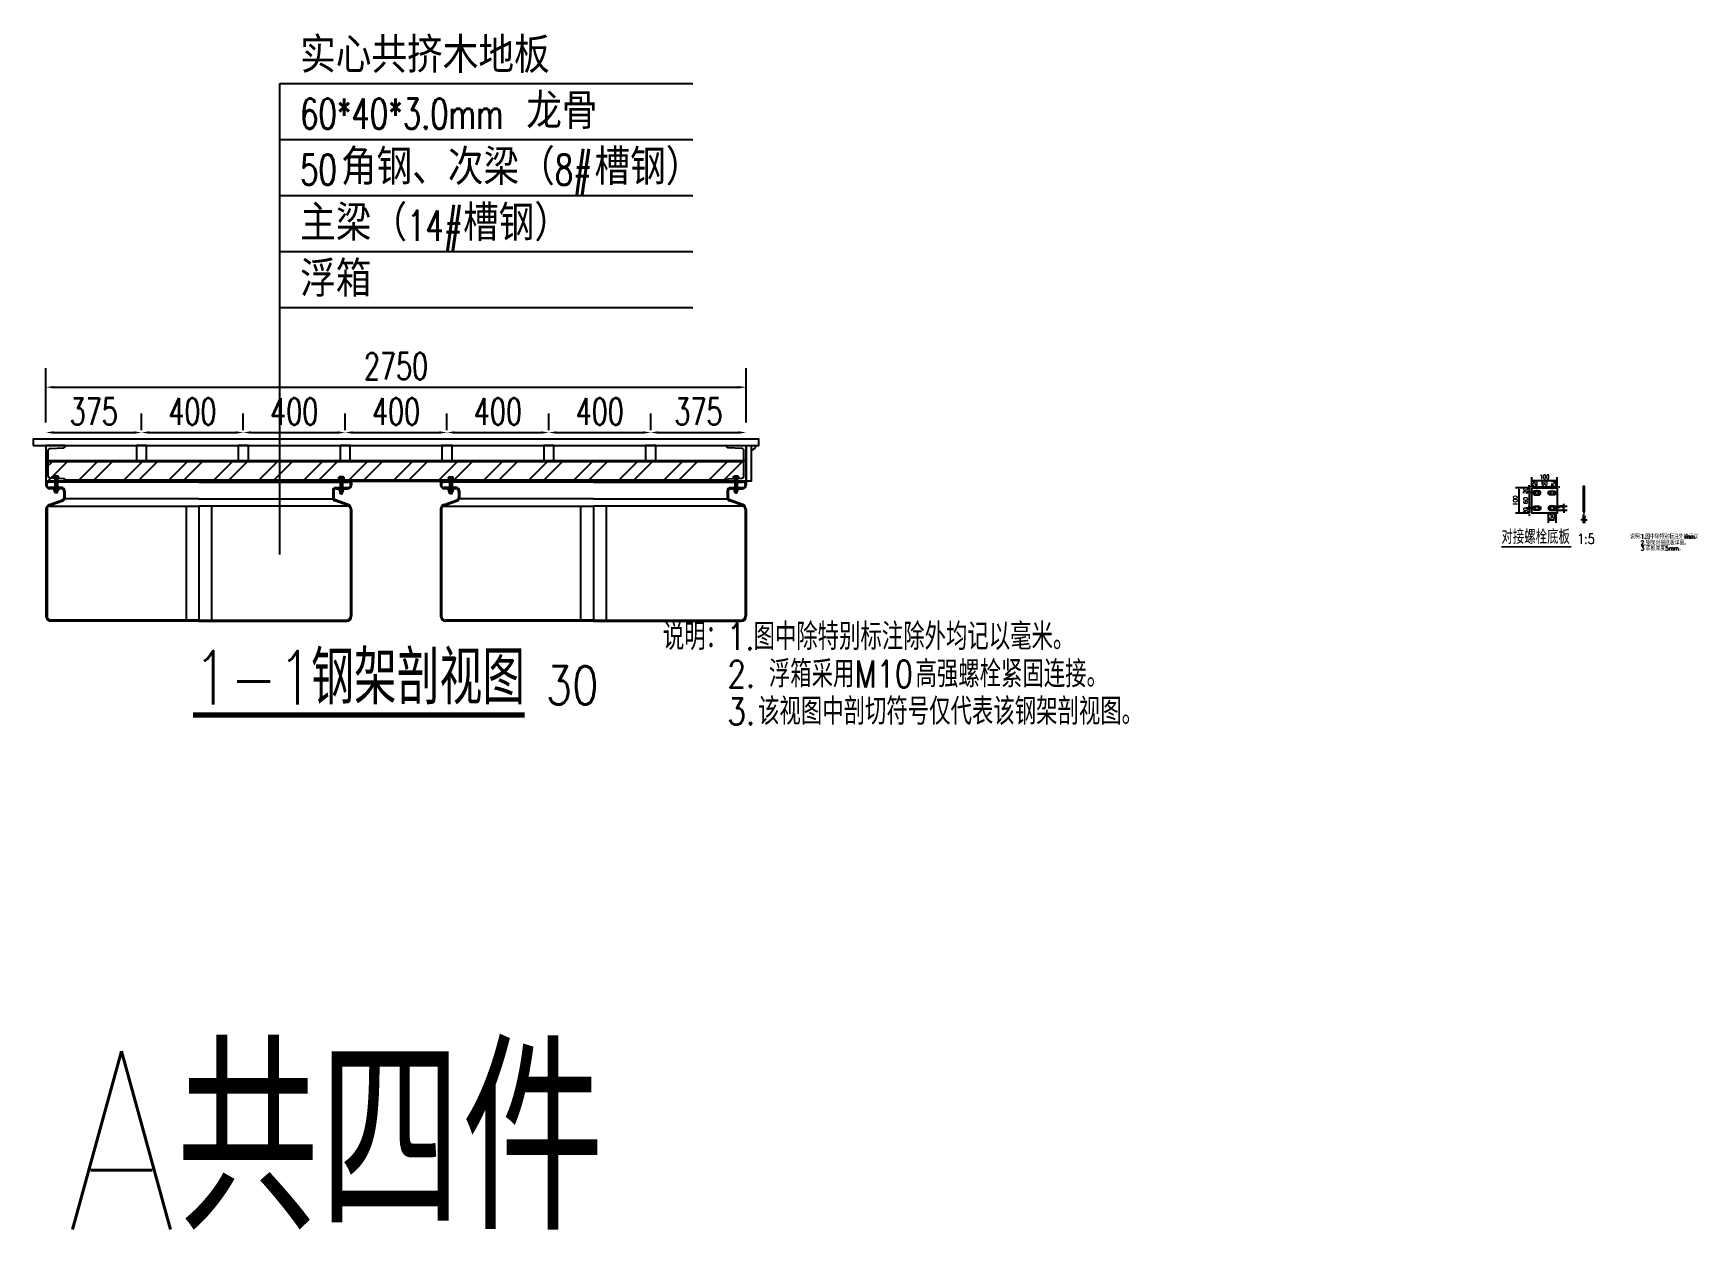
# Model space of a CAD drawing. Header units: millimetres. Extents: x -1471591 to 944464, y -468930 to 547002.
# Drawn here: x -978779 to -972249, y 35143 to 39843 of the extents above; entities that cross this region are included whole.
import ezdxf

# ---------------------------------------------------------------- set-up
doc = ezdxf.new("R2010")
doc.units = ezdxf.units.MM
doc.header["$LTSCALE"] = 10
doc.header["$PDMODE"] = 35
for name, color, linetype in [('DIM_SYMB', 3, 'Continuous'), ('PUB_TEXT', 7, 'Continuous'), ('W-FLOAT_BOWL浮筒', 253, 'Continuous'), ('W-STEEL_FRAME钢架', 3, 'Continuous'), ('W-STEEL_KEEL钢龙骨', 5, 'Continuous'), ('W-WOOD_FLOOR木地板', 30, 'Continuous'), ('螺栓', 146, 'Continuous')]:
    doc.layers.add(name, color=color, linetype=linetype)
doc.styles.add('_TCH_DIM', font='SIMPLEX.shx', dxfattribs={"bigfont": 'hztxt.shx'})
doc.styles.get("Standard").update_dxf_attribs({"font": 'simplex.shx', "width": 0.8, "bigfont": 'hztxt.shx'})
doc.styles.add('STANDARD_T3', font='simplex.shx', dxfattribs={"width": 0.7, "bigfont": 'hztxt.shx'})
doc.dimstyles.new('W&&30', dxfattribs={"dimtxt": 105, "dimasz": 30, "dimexe": 75, "dimexo": 90, "dimgap": 30, "dimtad": 1, "dimdec": 0, "dimzin": 0, "dimdsep": 46, "dimtxsty": 'STANDARD_T3', "dimcen": 0.09, "dimclrd": 1, "dimclre": 1, "dimclrt": 7, "dimazin": 2, "dimtfac": 1, "dimtdec": 0, "dimtix": 1, "dimtmove": 2, "dimatfit": 3, "dimfxl": 0, "dimtolj": 1, "dimtzin": 0, "dimarcsym": 0})
doc.dimstyles.new('W&&5', dxfattribs={"dimtxt": 17.5, "dimasz": 5, "dimexe": 12.5, "dimexo": 15, "dimgap": 5, "dimtad": 1, "dimdec": 0, "dimzin": 0, "dimdsep": 46, "dimtxsty": 'STANDARD_T3', "dimcen": 0.09, "dimclrd": 1, "dimclre": 1, "dimclrt": 7, "dimazin": 2, "dimtfac": 1, "dimtdec": 0, "dimtix": 1, "dimtmove": 2, "dimatfit": 3, "dimfxl": 0, "dimtolj": 1, "dimtzin": 0, "dimarcsym": 0})

# ---------------------------------------------------------------- blocks, each defined once
blk = doc.blocks.new('*U210')
at = {"layer": 'W-STEEL_KEEL钢龙骨'}
blk.add_lwpolyline([(-20, -30), (20, -30), (20, 30), (-20, 30)], close=True, dxfattribs=at)
blk = doc.blocks.new('*U211')
at = {"layer": 'W-STEEL_FRAME钢架', "color": 0, "linetype": 'ByBlock', "lineweight": -2}
for p in [(0, 0), (400, 0), (800, 0), (1200, 0), (1600, 0), (2000, 0)]:
    blk.add_blockref('*U210', p, dxfattribs=at)
blk = doc.blocks.new('*U212')
at = {"layer": 'W-FLOAT_BOWL浮筒'}
for p, q in [((-600, 275), (-600, 260)), ((0, 275), (-600, 275)), ((0, 271), (-586.4, 271)), ((0, 275), (600, 275)), ((0, 271), (586.4, 271)), ((600, 275), (600, 260)), ((-586.6, 182.8), (-535.4, 200.6)), ((-538, 249), (-586.4, 249)), ((-585.9, 178.8), (-534.1, 196.9)), ((-538, 245), (-585, 245)), ((-530, 237), (-530, 208.2)), ((0, 205.3), (-526.3, 205.3)), ((-526, 237), (-526, 208.2)), ((0, 205.3), (526.3, 205.3)), ((526, 237), (526, 208.2)), ((530, 237), (530, 208.2)), ((585.9, 178.8), (534.1, 196.9)), ((586.6, 182.8), (535.4, 200.6)), ((538, 249), (586.4, 249)), ((538, 245), (585, 245)), ((-600, 163.9), (-600, -256)), ((-596, 164.7), (-596, -256)), ((-590.7, 176.1), (0, 176.1)), ((-50, 176.1), (-50, -271)), ((590.7, 176.1), (0, 176.1)), ((0, 176.1), (0, -271)), ((0, 176.1), (0, -271)), ((50, 176.1), (50, -271)), ((596, 164.7), (596, -256)), ((600, 163.9), (600, -256)), ((0, -271), (-581, -271)), ((0, -275), (-581, -275)), ((0, -271), (581, -271)), ((0, -275), (581, -275))]:
    blk.add_line(p, q, dxfattribs=at)
for points in [[(-599.9, 275), (-530.3, 275)], [(-599.9, 275), (-530.3, 275)], [(599.9, 275), (530.3, 275)], [(599.9, 275), (530.3, 275)]]:
    blk.add_lwpolyline(points, dxfattribs=at)
for centre, radius, start, end in [((-586.4, 260), 11, 90, 270), ((586.4, 260), 11, 270, 90), ((-585, 260), 15, 180, 270), ((-538, 237), 12, 0, 90), ((-538, 237), 8, 0, 90), ((-538, 208.2), 8, 289.17979, 0), ((-538, 208.2), 12, 289.17979, 0), ((538, 237), 12, 90, 180), ((538, 208.2), 12, 180, 250.82021), ((538, 237), 8, 90, 180), ((538, 208.2), 8, 180, 250.82021), ((585, 260), 15, 270, 0), ((-580, 163.9), 20, 109.17979, 180), ((-581, 164.7), 15, 109.17979, 180), ((581, 164.7), 15, 0, 70.82021), ((580, 163.9), 20, 0, 70.82021), ((-581, -256), 19, 180, 270), ((-581, -256), 15, 180, 270), ((581, -256), 15, 270, 0), ((581, -256), 19, 270, 0)]:
    blk.add_arc(centre, radius, start, end, dxfattribs=at)
blk = doc.blocks.new('*U213')
at = {"color": 0, "linetype": 'ByBlock', "lineweight": -2}
for p in [(0, 0), (1550, 0)]:
    blk.add_blockref('*U212', p, dxfattribs=at)
blk = doc.blocks.new('螺栓')
at = {"layer": '螺栓'}
for p, q in [((-9.6, 56.1), (-8.6, 57.1)), ((-9.6, 56.1), (-9.6, 49.8)), ((8.6, 57.1), (-8.6, 57.1)), ((9.6, 56.1), (8.6, 57.1)), ((9.6, 51.4), (9.6, 56.1)), ((-3.4, -8.6), (-4.8, -7.2))]:
    blk.add_line(p, q, dxfattribs=at)
for points in [[(-9.6, 51.4), (9.6, 51.4), (9.6, 49.8), (-9.6, 49.8)], [(9.6, 7.7), (-9.6, 7.7)], [(-9.6, 5.8), (-9.6, 7.7)], [(9.6, 5.8), (-9.6, 5.8)], [(7.7, 51.4), (-7.7, 51.4)], [(7.7, 5.8), (7.7, 0), (-7.7, 0), (-7.7, 5.8)], [(-7.2, 57.1), (7.2, 57.1)], [(-5.2, 0), (-5.2, 5.8)], [(-4.8, 57.1), (-4.8, 51.4)], [(-4.8, 51.4), (-4.8, 7.7)], [(-4.8, -7.2), (-4.8, 0)], [(-3.4, 51.4), (-3.4, 7.7)], [(-3.4, -8.6), (-3.4, 0)], [(3.4, 51.4), (3.4, 7.7)], [(3.4, -8.6), (3.4, 0)], [(4.8, 51.4), (4.8, 57.1)], [(4.8, 51.4), (4.8, 7.7)], [(4.8, -7.2), (4.8, 0)], [(5.2, 5.8), (5.2, 0)], [(9.6, 7.7), (9.6, 5.8)], [(3.4, -8.6), (-3.4, -8.6)], [(3.4, -8.6), (4.8, -7.2)]]:
    blk.add_lwpolyline(points, dxfattribs=at)
for points in [[(-7.4, 56.9), (-6.5, 56.5), (-5.5, 56.6), (-4.8, 57.1)], [(-4.7, 57.1), (-1.6, 56), (1.7, 56), (4.8, 57.1)], [(4.8, 57.1), (5.6, 56.6), (6.6, 56.5), (7.4, 56.9)]]:
    blk.add_open_spline(points, degree=3, dxfattribs=at)
blk = doc.blocks.new('*D217')
at = {"color": 1, "lineweight": -2, "transparency": 16777216}
for p, q in [((-978729.2, 38313.9), (-978729.2, 38349.5)), ((-978354.1, 38283.9), (-978354.1, 38349.5)), ((-978699.2, 38274.5), (-978384.1, 38274.5))]:
    blk.add_line(p, q, dxfattribs=at)
at = {"color": 1, "transparency": 16777216}
for points in [[(-978699.2, 38279.5), (-978699.2, 38269.5), (-978729.2, 38274.5)], [(-978384.1, 38279.5), (-978384.1, 38269.5), (-978354.1, 38274.5)]]:
    blk.add_solid(points, dxfattribs=at)
at = {"layer": 'Defpoints', "color": 0, "transparency": 16777216}
for p in [(-978354.1, 38274.5), (-978729.2, 38223.9), (-978354.1, 38193.9)]:
    blk.add_point(p, dxfattribs=at)
at = {"color": 7, "transparency": 16777216, "insert": (-978541.6, 38357), "char_height": 105, "attachment_point": 5, "style": 'STANDARD_T3'}
blk.add_mtext('\\A1;375', dxfattribs=at)
blk = doc.blocks.new('*D900')
at = {"color": 1, "lineweight": -2, "transparency": 16777216}
for p, q in [((-978354.1, 38283.9), (-978354.1, 38349.5)), ((-977954.1, 38283.9), (-977954.1, 38349.5)), ((-978324.1, 38274.5), (-977984.1, 38274.5))]:
    blk.add_line(p, q, dxfattribs=at)
at = {"color": 1, "transparency": 16777216}
for points in [[(-978324.1, 38279.5), (-978324.1, 38269.5), (-978354.1, 38274.5)], [(-977984.1, 38279.5), (-977984.1, 38269.5), (-977954.1, 38274.5)]]:
    blk.add_solid(points, dxfattribs=at)
at = {"layer": 'Defpoints', "color": 0, "transparency": 16777216}
for p in [(-977954.1, 38274.5), (-978354.1, 38193.9), (-977954.1, 38193.9)]:
    blk.add_point(p, dxfattribs=at)
at = {"color": 7, "transparency": 16777216, "insert": (-978154.1, 38357), "char_height": 105, "attachment_point": 5, "style": 'STANDARD_T3'}
blk.add_mtext('\\A1;400', dxfattribs=at)
blk = doc.blocks.new('*D901')
at = {"color": 1, "lineweight": -2, "transparency": 16777216}
for p, q in [((-977954.1, 38283.9), (-977954.1, 38349.5)), ((-977554.1, 38283.9), (-977554.1, 38349.5)), ((-977924.1, 38274.5), (-977584.1, 38274.5))]:
    blk.add_line(p, q, dxfattribs=at)
at = {"color": 1, "transparency": 16777216}
for points in [[(-977924.1, 38279.5), (-977924.1, 38269.5), (-977954.1, 38274.5)], [(-977584.1, 38279.5), (-977584.1, 38269.5), (-977554.1, 38274.5)]]:
    blk.add_solid(points, dxfattribs=at)
at = {"layer": 'Defpoints', "color": 0, "transparency": 16777216}
for p in [(-977554.1, 38274.5), (-977954.1, 38193.9), (-977554.1, 38193.9)]:
    blk.add_point(p, dxfattribs=at)
at = {"color": 7, "transparency": 16777216, "insert": (-977754.1, 38357), "char_height": 105, "attachment_point": 5, "style": 'STANDARD_T3'}
blk.add_mtext('\\A1;400', dxfattribs=at)
blk = doc.blocks.new('*D902')
at = {"color": 1, "lineweight": -2, "transparency": 16777216}
for p, q in [((-977554.1, 38283.9), (-977554.1, 38349.5)), ((-977154.1, 38283.9), (-977154.1, 38349.5)), ((-977524.1, 38274.5), (-977184.1, 38274.5))]:
    blk.add_line(p, q, dxfattribs=at)
at = {"color": 1, "transparency": 16777216}
for points in [[(-977524.1, 38279.5), (-977524.1, 38269.5), (-977554.1, 38274.5)], [(-977184.1, 38279.5), (-977184.1, 38269.5), (-977154.1, 38274.5)]]:
    blk.add_solid(points, dxfattribs=at)
at = {"layer": 'Defpoints', "color": 0, "transparency": 16777216}
for p in [(-977154.1, 38274.5), (-977554.1, 38193.9), (-977154.1, 38193.9)]:
    blk.add_point(p, dxfattribs=at)
at = {"color": 7, "transparency": 16777216, "insert": (-977354.1, 38357), "char_height": 105, "attachment_point": 5, "style": 'STANDARD_T3'}
blk.add_mtext('\\A1;400', dxfattribs=at)
blk = doc.blocks.new('*D903')
at = {"color": 1, "lineweight": -2, "transparency": 16777216}
for p, q in [((-977154.1, 38283.9), (-977154.1, 38349.5)), ((-976754.1, 38283.9), (-976754.1, 38349.5)), ((-977124.1, 38274.5), (-976784.1, 38274.5))]:
    blk.add_line(p, q, dxfattribs=at)
at = {"color": 1, "transparency": 16777216}
for points in [[(-977124.1, 38279.5), (-977124.1, 38269.5), (-977154.1, 38274.5)], [(-976784.1, 38279.5), (-976784.1, 38269.5), (-976754.1, 38274.5)]]:
    blk.add_solid(points, dxfattribs=at)
at = {"layer": 'Defpoints', "color": 0, "transparency": 16777216}
for p in [(-976754.1, 38274.5), (-977154.1, 38193.9), (-976754.1, 38193.9)]:
    blk.add_point(p, dxfattribs=at)
at = {"color": 7, "transparency": 16777216, "insert": (-976954.1, 38357), "char_height": 105, "attachment_point": 5, "style": 'STANDARD_T3'}
blk.add_mtext('\\A1;400', dxfattribs=at)
blk = doc.blocks.new('*D904')
at = {"color": 1, "lineweight": -2, "transparency": 16777216}
for p, q in [((-976754.1, 38283.9), (-976754.1, 38349.5)), ((-976354.1, 38283.9), (-976354.1, 38349.5)), ((-976724.1, 38274.5), (-976384.1, 38274.5))]:
    blk.add_line(p, q, dxfattribs=at)
at = {"color": 1, "transparency": 16777216}
for points in [[(-976724.1, 38279.5), (-976724.1, 38269.5), (-976754.1, 38274.5)], [(-976384.1, 38279.5), (-976384.1, 38269.5), (-976354.1, 38274.5)]]:
    blk.add_solid(points, dxfattribs=at)
at = {"layer": 'Defpoints', "color": 0, "transparency": 16777216}
for p in [(-976354.1, 38274.5), (-976754.1, 38193.9), (-976354.1, 38193.9)]:
    blk.add_point(p, dxfattribs=at)
at = {"color": 7, "transparency": 16777216, "insert": (-976554.1, 38357), "char_height": 105, "attachment_point": 5, "style": 'STANDARD_T3'}
blk.add_mtext('\\A1;400', dxfattribs=at)
blk = doc.blocks.new('*D905')
at = {"color": 1, "lineweight": -2, "transparency": 16777216}
for p, q in [((-976354.1, 38283.9), (-976354.1, 38349.5)), ((-975979.2, 38313.9), (-975979.2, 38349.5)), ((-976324.1, 38274.5), (-976009.2, 38274.5))]:
    blk.add_line(p, q, dxfattribs=at)
at = {"color": 1, "transparency": 16777216}
for points in [[(-976324.1, 38279.5), (-976324.1, 38269.5), (-976354.1, 38274.5)], [(-976009.2, 38279.5), (-976009.2, 38269.5), (-975979.2, 38274.5)]]:
    blk.add_solid(points, dxfattribs=at)
at = {"layer": 'Defpoints', "color": 0, "transparency": 16777216}
for p in [(-975979.2, 38274.5), (-975979.2, 38223.9), (-976354.1, 38193.9)]:
    blk.add_point(p, dxfattribs=at)
at = {"color": 7, "transparency": 16777216, "insert": (-976166.6, 38357), "char_height": 105, "attachment_point": 5, "style": 'STANDARD_T3'}
blk.add_mtext('\\A1;375', dxfattribs=at)
blk = doc.blocks.new('*D286')
at = {"color": 1, "lineweight": -2, "transparency": 16777216}
for p, q in [((-978729.2, 38313.9), (-978729.2, 38527.3)), ((-975979.2, 38313.9), (-975979.2, 38527.3)), ((-978699.2, 38452.3), (-976009.2, 38452.3))]:
    blk.add_line(p, q, dxfattribs=at)
at = {"color": 1, "transparency": 16777216}
for points in [[(-978699.2, 38457.3), (-978699.2, 38447.3), (-978729.2, 38452.3)], [(-976009.2, 38457.3), (-976009.2, 38447.3), (-975979.2, 38452.3)]]:
    blk.add_solid(points, dxfattribs=at)
at = {"layer": 'Defpoints', "color": 0, "transparency": 16777216}
for p in [(-975979.2, 38452.3), (-978729.2, 38223.9), (-975979.2, 38223.9)]:
    blk.add_point(p, dxfattribs=at)
at = {"color": 7, "transparency": 16777216, "insert": (-977354.2, 38534.8), "char_height": 105, "attachment_point": 5, "style": 'STANDARD_T3'}
blk.add_mtext('\\A1;2750', dxfattribs=at)
blk = doc.blocks.new('*D931')
at = {"color": 1, "lineweight": -2, "transparency": 16777216}
for p, q in [((-972893.6, 38072.1), (-972893.6, 38098.8)), ((-972888.6, 38086.3), (-972798.6, 38086.3)), ((-972793.6, 38072.1), (-972793.6, 38098.8))]:
    blk.add_line(p, q, dxfattribs=at)
at = {"color": 1, "transparency": 16777216}
for points in [[(-972888.6, 38087.1), (-972888.6, 38085.5), (-972893.6, 38086.3)], [(-972798.6, 38087.1), (-972798.6, 38085.5), (-972793.6, 38086.3)]]:
    blk.add_solid(points, dxfattribs=at)
at = {"layer": 'Defpoints', "color": 0, "transparency": 16777216}
for p in [(-972793.6, 38086.3), (-972893.6, 38057.1), (-972793.6, 38057.1)]:
    blk.add_point(p, dxfattribs=at)
at = {"color": 7, "transparency": 16777216, "insert": (-972843.6, 38100.1), "char_height": 17.5, "attachment_point": 5, "style": 'STANDARD_T3'}
blk.add_mtext('\\A1;100', dxfattribs=at)
blk = doc.blocks.new('*D932')
at = {"color": 1, "lineweight": -2, "transparency": 16777216}
for p, q in [((-972908.6, 38057.1), (-972956.9, 38057.1)), ((-972944.4, 38052.1), (-972944.4, 37962.1)), ((-972908.6, 37957.1), (-972956.9, 37957.1))]:
    blk.add_line(p, q, dxfattribs=at)
at = {"color": 1, "transparency": 16777216}
for points in [[(-972945.3, 38052.1), (-972943.6, 38052.1), (-972944.4, 38057.1)], [(-972945.3, 37962.1), (-972943.6, 37962.1), (-972944.4, 37957.1)]]:
    blk.add_solid(points, dxfattribs=at)
at = {"layer": 'Defpoints', "color": 0, "transparency": 16777216}
for p in [(-972893.6, 38057.1), (-972944.4, 37957.1), (-972893.6, 37957.1)]:
    blk.add_point(p, dxfattribs=at)
at = {"color": 7, "transparency": 16777216, "insert": (-972958.2, 38007.1), "char_height": 17.5, "attachment_point": 5, "rotation": 90, "style": 'STANDARD_T3'}
blk.add_mtext('\\A1;100', dxfattribs=at)
blk = doc.blocks.new('*D936')
at = {"color": 1, "lineweight": -2, "transparency": 16777216}
for p, q in [((-972893.6, 38061.6), (-972893.6, 38074.1)), ((-972873.2, 38052.1), (-972873.2, 38074.1)), ((-972898.6, 38061.6), (-972903.6, 38061.6)), ((-972893.6, 38061.6), (-972873.2, 38061.6)), ((-972868.2, 38061.6), (-972863.2, 38061.6))]:
    blk.add_line(p, q, dxfattribs=at)
at = {"color": 1, "transparency": 16777216}
for points in [[(-972898.6, 38062.4), (-972898.6, 38060.8), (-972893.6, 38061.6)], [(-972868.2, 38062.4), (-972868.2, 38060.8), (-972873.2, 38061.6)]]:
    blk.add_solid(points, dxfattribs=at)
at = {"layer": 'Defpoints', "color": 0, "transparency": 16777216}
for p in [(-972893.6, 38057.1), (-972873.2, 38061.6), (-972873.2, 38037.1)]:
    blk.add_point(p, dxfattribs=at)
at = {"color": 7, "transparency": 16777216, "insert": (-972883.4, 38075.3), "char_height": 17.5, "attachment_point": 5, "style": 'STANDARD_T3'}
blk.add_mtext('\\A1;20', dxfattribs=at)
blk = doc.blocks.new('*D937')
at = {"color": 1, "lineweight": -2, "transparency": 16777216}
for p, q in [((-972873.2, 38052.1), (-972873.2, 38074)), ((-972813.6, 38052.1), (-972813.6, 38074)), ((-972868.2, 38061.5), (-972818.6, 38061.5))]:
    blk.add_line(p, q, dxfattribs=at)
at = {"color": 1, "transparency": 16777216}
for points in [[(-972868.2, 38062.4), (-972868.2, 38060.7), (-972873.2, 38061.5)], [(-972818.6, 38062.4), (-972818.6, 38060.7), (-972813.6, 38061.5)]]:
    blk.add_solid(points, dxfattribs=at)
at = {"layer": 'Defpoints', "color": 0, "transparency": 16777216}
for p in [(-972873.2, 38037.1), (-972813.6, 38061.5), (-972813.6, 38037.1)]:
    blk.add_point(p, dxfattribs=at)
at = {"color": 7, "transparency": 16777216, "insert": (-972843.4, 38075.3), "char_height": 17.5, "attachment_point": 5, "style": 'STANDARD_T3'}
blk.add_mtext('\\A1;60', dxfattribs=at)
blk = doc.blocks.new('*D938')
at = {"color": 1, "lineweight": -2, "transparency": 16777216}
for p, q in [((-972813.6, 38052.1), (-972813.6, 38074.1)), ((-972793.6, 38061.6), (-972793.6, 38074.1)), ((-972818.6, 38061.6), (-972823.6, 38061.6)), ((-972813.6, 38061.6), (-972793.6, 38061.6)), ((-972788.6, 38061.6), (-972783.6, 38061.6))]:
    blk.add_line(p, q, dxfattribs=at)
at = {"color": 1, "transparency": 16777216}
for points in [[(-972818.6, 38062.4), (-972818.6, 38060.8), (-972813.6, 38061.6)], [(-972788.6, 38062.4), (-972788.6, 38060.8), (-972793.6, 38061.6)]]:
    blk.add_solid(points, dxfattribs=at)
at = {"layer": 'Defpoints', "color": 0, "transparency": 16777216}
for p in [(-972813.6, 38037.1), (-972793.6, 38061.6), (-972793.6, 38057.1)]:
    blk.add_point(p, dxfattribs=at)
at = {"color": 7, "transparency": 16777216, "insert": (-972803.6, 38075.3), "char_height": 17.5, "attachment_point": 5, "style": 'STANDARD_T3'}
blk.add_mtext('\\A1;20', dxfattribs=at)
blk = doc.blocks.new('*D933')
at = {"color": 1, "lineweight": -2, "transparency": 16777216}
for p, q in [((-972903.9, 38057.1), (-972916.4, 38057.1)), ((-972888.6, 38037.1), (-972916.4, 38037.1)), ((-972903.9, 38062.1), (-972903.9, 38067.1)), ((-972903.9, 38057.1), (-972903.9, 38037.1)), ((-972903.9, 38032.1), (-972903.9, 38027.1))]:
    blk.add_line(p, q, dxfattribs=at)
at = {"color": 1, "transparency": 16777216}
for points in [[(-972904.7, 38062.1), (-972903.1, 38062.1), (-972903.9, 38057.1)], [(-972904.7, 38032.1), (-972903.1, 38032.1), (-972903.9, 38037.1)]]:
    blk.add_solid(points, dxfattribs=at)
at = {"layer": 'Defpoints', "color": 0, "transparency": 16777216}
for p in [(-972903.9, 38037.1), (-972893.6, 38057.1), (-972873.6, 38037.1)]:
    blk.add_point(p, dxfattribs=at)
at = {"color": 7, "transparency": 16777216, "insert": (-972917.7, 38047.1), "char_height": 17.5, "attachment_point": 5, "rotation": 90, "style": 'STANDARD_T3'}
blk.add_mtext('\\A1;20', dxfattribs=at)
blk = doc.blocks.new('*D939')
at = {"color": 1, "lineweight": -2, "transparency": 16777216}
for p, q in [((-972888.2, 38037.1), (-972916.4, 38037.1)), ((-972903.9, 38032.1), (-972903.9, 37982.1)), ((-972888.6, 37977.1), (-972916.4, 37977.1))]:
    blk.add_line(p, q, dxfattribs=at)
at = {"color": 1, "transparency": 16777216}
for points in [[(-972904.7, 38032.1), (-972903.1, 38032.1), (-972903.9, 38037.1)], [(-972904.7, 37982.1), (-972903.1, 37982.1), (-972903.9, 37977.1)]]:
    blk.add_solid(points, dxfattribs=at)
at = {"layer": 'Defpoints', "color": 0, "transparency": 16777216}
for p in [(-972873.2, 38037.1), (-972903.9, 37977.1), (-972873.6, 37977.1)]:
    blk.add_point(p, dxfattribs=at)
at = {"color": 7, "transparency": 16777216, "insert": (-972917.7, 38007.1), "char_height": 17.5, "attachment_point": 5, "rotation": 90, "style": 'STANDARD_T3'}
blk.add_mtext('\\A1;60', dxfattribs=at)
blk = doc.blocks.new('*D940')
at = {"color": 1, "lineweight": -2, "transparency": 16777216}
for p, q in [((-972888.6, 37977.1), (-972916.4, 37977.1)), ((-972903.9, 37957.1), (-972916.4, 37957.1)), ((-972903.9, 37982.1), (-972903.9, 37987.1)), ((-972903.9, 37977.1), (-972903.9, 37957.1)), ((-972903.9, 37952.1), (-972903.9, 37947.1))]:
    blk.add_line(p, q, dxfattribs=at)
at = {"color": 1, "transparency": 16777216}
for points in [[(-972904.7, 37982.1), (-972903.1, 37982.1), (-972903.9, 37977.1)], [(-972904.7, 37952.1), (-972903.1, 37952.1), (-972903.9, 37957.1)]]:
    blk.add_solid(points, dxfattribs=at)
at = {"layer": 'Defpoints', "color": 0, "transparency": 16777216}
for p in [(-972903.9, 37957.1), (-972893.6, 37957.1), (-972873.6, 37977.1)]:
    blk.add_point(p, dxfattribs=at)
at = {"color": 7, "transparency": 16777216, "insert": (-972917.7, 37967.1), "char_height": 17.5, "attachment_point": 5, "rotation": 90, "style": 'STANDARD_T3'}
blk.add_mtext('\\A1;20', dxfattribs=at)
blk = doc.blocks.new('*D934')
at = {"color": 1, "lineweight": -2, "transparency": 16777216}
for p, q in [((-972828.6, 37962.1), (-972828.6, 37919.4)), ((-972798.6, 37962.1), (-972798.6, 37919.4)), ((-972823.6, 37931.9), (-972803.6, 37931.9))]:
    blk.add_line(p, q, dxfattribs=at)
at = {"color": 1, "transparency": 16777216}
for points in [[(-972823.6, 37932.7), (-972823.6, 37931), (-972828.6, 37931.9)], [(-972803.6, 37932.7), (-972803.6, 37931), (-972798.6, 37931.9)]]:
    blk.add_solid(points, dxfattribs=at)
at = {"layer": 'Defpoints', "color": 0, "transparency": 16777216}
for p in [(-972828.6, 37977.1), (-972798.6, 37977.1), (-972798.6, 37931.9)]:
    blk.add_point(p, dxfattribs=at)
at = {"color": 7, "transparency": 16777216, "insert": (-972813.6, 37945.6), "char_height": 17.5, "attachment_point": 5, "style": 'STANDARD_T3'}
blk.add_mtext('\\A1;30', dxfattribs=at)
blk = doc.blocks.new('*D935')
at = {"color": 1, "lineweight": -2, "transparency": 16777216}
for p, q in [((-972803.6, 37984.6), (-972754.4, 37984.6)), ((-972803.6, 37969.6), (-972754.4, 37969.6)), ((-972766.9, 37989.6), (-972766.9, 37994.6)), ((-972766.9, 37969.6), (-972766.9, 37984.6)), ((-972766.9, 37964.6), (-972766.9, 37959.6))]:
    blk.add_line(p, q, dxfattribs=at)
at = {"color": 1, "transparency": 16777216}
for points in [[(-972767.8, 37989.6), (-972766.1, 37989.6), (-972766.9, 37984.6)], [(-972767.8, 37964.6), (-972766.1, 37964.6), (-972766.9, 37969.6)]]:
    blk.add_solid(points, dxfattribs=at)
at = {"layer": 'Defpoints', "color": 0, "transparency": 16777216}
for p in [(-972818.6, 37984.6), (-972818.6, 37969.6), (-972766.9, 37984.6)]:
    blk.add_point(p, dxfattribs=at)
at = {"color": 7, "transparency": 16777216, "insert": (-972780.7, 37977.1), "char_height": 17.5, "attachment_point": 5, "rotation": 90, "style": 'STANDARD_T3'}
blk.add_mtext('\\A1;15', dxfattribs=at)
blk = doc.blocks.new('$matou$00000140')
blk.add_lwpolyline([(-50, 50), (50, 50), (50, -50), (-50, -50)], close=True)
for points in [[(-22.5, 37.5), (-37.5, 37.5, 0.414214), (-45, 30), (-45, 30, 0.414214), (-37.5, 22.5), (-22.5, 22.5, 0.414214), (-15, 30), (-15, 30, 0.414214)], [(22.5, 37.5), (37.5, 37.5, -0.414214), (45, 30), (45, 30, -0.414214), (37.5, 22.5), (22.5, 22.5, -0.414214), (15, 30), (15, 30, -0.414214)], [(-22.5, -37.5), (-37.5, -37.5, -0.414214), (-45, -30), (-45, -30, -0.414214), (-37.5, -22.5), (-22.5, -22.5, -0.414214), (-15, -30), (-15, -30, -0.414214)], [(22.5, -37.5), (37.5, -37.5, 0.414214), (45, -30), (45, -30, 0.414214), (37.5, -22.5), (22.5, -22.5, 0.414214), (15, -30), (15, -30, 0.414214)]]:
    blk.add_lwpolyline(points, format="xyb", close=True)
blk = doc.blocks.new('*D941')
at = {"color": 1, "lineweight": -2, "transparency": 16777216}
for p, q in [((-972690.9, 37948.1), (-972690.9, 37918.7)), ((-972685.9, 37948.1), (-972685.9, 37918.7)), ((-972695.9, 37931.2), (-972700.9, 37931.2)), ((-972690.9, 37931.2), (-972685.9, 37931.2)), ((-972680.9, 37931.2), (-972675.9, 37931.2))]:
    blk.add_line(p, q, dxfattribs=at)
at = {"color": 1, "transparency": 16777216}
for points in [[(-972695.9, 37932), (-972695.9, 37930.3), (-972690.9, 37931.2)], [(-972680.9, 37932), (-972680.9, 37930.3), (-972685.9, 37931.2)]]:
    blk.add_solid(points, dxfattribs=at)
at = {"layer": 'Defpoints', "color": 0, "transparency": 16777216}
for p in [(-972690.9, 37963.1), (-972685.9, 37963.1), (-972685.9, 37931.2)]:
    blk.add_point(p, dxfattribs=at)
at = {"color": 7, "transparency": 16777216, "insert": (-972688.4, 37944.9), "char_height": 17.5, "attachment_point": 5, "style": 'STANDARD_T3'}
blk.add_mtext('\\A1;5', dxfattribs=at)

msp = doc.modelspace()

# ---------------------------------------------------------------- hatches: boundary and pattern name
at = {"layer": 'W-STEEL_FRAME钢架'}
h = msp.add_hatch(dxfattribs=at)
h.set_pattern_fill('金属', color=1, scale=50)
h.set_pattern_definition([(45, (13750.42, 9376.12), (-88.388348, 88.388348), []), (45, (13809.35, 9376.12), (-88.388348, 88.388348), [])])
h.paths.add_polyline_path([(-975979.2, 38163.9), (-978729.1, 38163.9), (-978729.1, 38083.9), (-975979.2, 38083.9)])

# ---------------------------------------------------------------- linework, layer by layer
msp.add_lwpolyline([(-972690.9, 37963.1), (-972685.9, 37963.1), (-972685.9, 38063.1), (-972690.9, 38063.1)], close=True)
at = {"layer": 'DIM_SYMB'}
for p, q in [((-977810.6, 38765.6), (-977810.6, 39644.8)), ((-977810.6, 39644.8), (-976189, 39644.8)), ((-977810.6, 39425), (-976189, 39425)), ((-977810.6, 39205.2), (-976189, 39205.2)), ((-977810.6, 38985.4), (-976189, 38985.4)), ((-977810.6, 37795.7), (-977810.6, 38765.6)), ((-977810.6, 38765.6), (-976189, 38765.6))]:
    msp.add_line(p, q, dxfattribs=at)
for points, const_width in [([(-973012.4, 37825.7), (-972737.4, 37825.7)], 5.6), ([(-978151.6, 37164.6), (-976849.3, 37164.6)], 21)]:
    msp.add_lwpolyline(points, dxfattribs=dict(at, const_width=const_width))
at = {"layer": 'W-STEEL_FRAME钢架'}
for points in [[(-978653.9, 38223.9), (-978729.2, 38223.9), (-978729.2, 38083.9), (-978653.9, 38083.9), (-978653.9, 38087.7, 0.398895), (-978658.9, 38092.9), (-978712.1, 38095.7, -0.398895), (-978720.4, 38104.5), (-978720.4, 38203.4, -0.398895), (-978712.1, 38212.1), (-978658.9, 38214.9, 0.398895), (-978653.9, 38220.2)], [(-976054.4, 38223.9), (-975979.2, 38223.9), (-975979.2, 38083.9), (-976054.4, 38083.9), (-976054.4, 38087.7, -0.398895), (-976049.5, 38092.9), (-975996.2, 38095.7, 0.398895), (-975987.9, 38104.5), (-975987.9, 38203.4, 0.398895), (-975996.2, 38212.1), (-976049.5, 38214.9, -0.398895), (-976054.4, 38220.2)]]:
    msp.add_lwpolyline(points, format="xyb", close=True, dxfattribs=at)
at = {"layer": 'W-STEEL_FRAME钢架', "color": 1}
msp.add_lwpolyline([(-978729.1, 38083.9), (-975979.2, 38083.9), (-975979.2, 38163.9), (-978729.1, 38163.9)], close=True, dxfattribs=at)
for points in [[(-975987.9, 38158.9), (-978720.4, 38158.9)], [(-978654.1, 38088.9), (-976054.3, 38088.9)]]:
    msp.add_lwpolyline(points, dxfattribs=at)
at = {"layer": 'W-STEEL_FRAME钢架', "color": 2}
for centre in [(-972873.2, 38037.1), (-972813.6, 38037.1), (-972873.6, 37977.1), (-972813.6, 37977.1)]:
    msp.add_circle(centre, 7, dxfattribs=at)
at = {"layer": 'W-WOOD_FLOOR木地板'}
for points in [[(-978779.2, 38223.9), (-975929.1, 38223.9), (-975929.1, 38248.9), (-978779.2, 38248.9)], [(-975979.2, 38223.9), (-975959.2, 38223.9), (-975959.2, 38083.9), (-975979.2, 38083.9)]]:
    msp.add_lwpolyline(points, close=True, dxfattribs=at)
msp.add_arc((-975959.2, 38223.9), 18, 270, 0, dxfattribs=at)

# ---------------------------------------------------------------- block references
for name, p in [('*U213', (-978129.1, 37808.9)), ('螺栓', (-978689, 38046.1)), ('螺栓', (-977139.1, 38041.8)), ('$matou$00000140', (-972843.6, 38007.1))]:
    msp.add_blockref(name, p)
at = {"xscale": -1}
for p in [(-977569.1, 38042.9), (-976019.1, 38045.6)]:
    msp.add_blockref('螺栓', p, dxfattribs=at)
at = {"layer": 'W-STEEL_FRAME钢架'}
msp.add_blockref('*U211', (-978354.1, 38193.9), dxfattribs=at)

# ---------------------------------------------------------------- texts
at = {"layer": 'PUB_TEXT', "color": 7, "style": '_TCH_DIM'}
for s, p in [('实心共挤木地板', (-977730.8, 39686.8)), ('龙骨', (-976842.8, 39467)), ('角钢、次梁（', (-977570.8, 39247.2)), ('槽钢）', (-976574.8, 39247.2)), ('主梁（', (-977730.8, 39027.4)), ('槽钢）', (-977090.8, 39027.4)), ('浮箱', (-977730.8, 38807.6))]:
    msp.add_text(s, height=140, dxfattribs=at).set_placement(p)
at = {"layer": 'PUB_TEXT', "color": 7, "style": '_TCH_DIM', "width": 0.705882}
for s, p in [('60*40*3.0mm', (-977730.8, 39467)), ('8#', (-976730.8, 39247.2)), ('50', (-977730.8, 39247.2)), ('14#', (-977310.8, 39027.4))]:
    msp.add_text(s, height=119, dxfattribs=at).set_placement(p)
at = {"layer": 'PUB_TEXT', "color": 7, "width": 0.8}
for s, height, p in [('对接螺栓底板', 56, (-973012.4, 37836.9)), ('1:5', 40, (-972715, 37836.9)), ('1-1', 210, (-978151.6, 37206.6)), ('钢架剖视图', 210, (-977687.6, 37206.6)), ('30', 150, (-976765.3, 37206.6))]:
    msp.add_text(s, height=height, dxfattribs=at).set_placement(p)
at = {"layer": 'PUB_TEXT', "width": 0.8}
for s, height, p in [('说明：', 17.5, (-972507.5, 37857.2)), ('1.', 17.5, (-972465.5, 37857.2)), ('图中除特别标注外均记以', 17.5, (-972448.2, 37857.2)), ('2.', 17.5, (-972465.2, 37832.7)), ('3', 17.5, (-972465.2, 37811)), ('钢架对拼底板详图。', 17.5, (-972445.2, 37832.7)), ('底板厚度5mm。', 17.5, (-972445.2, 37811)), ('mm', 17.5, (-972294.2, 37857.2)), ('。', 17.5, (-972254.2, 37857.2)), ('A共四件', 700, (-978648.7, 35144.3))]:
    msp.add_text(s, height=height, dxfattribs=at).set_placement(p)
at = {"layer": 'W-STEEL_FRAME钢架', "color": 0, "width": 0.8}
for s, p in [('说明：', (-976306.2, 37420.6)), ('1.', (-976054.2, 37420.6)), ('图中除特别标注除外均记以毫米。', (-975950.2, 37420.6)), ('2.', (-976052.2, 37273.6)), ('浮箱采用', (-975889.9, 37273.6)), ('M10', (-975553.9, 37273.6)), ('高强螺栓紧固连接。', (-975313.9, 37273.6)), ('3.', (-976052.2, 37126.6)), ('该视图中剖切符号仅代表该钢架剖视图。', (-975932.2, 37126.6))]:
    msp.add_text(s, height=105, dxfattribs=at).set_placement(p)

# ---------------------------------------------------------------- dimensions: what is measured, and where the dimension line sits
for base, p1, p2, picture, middle in [((-975979.2, 38452.3), (-978729.2, 38223.9), (-975979.2, 38223.9), '*D286', (-977354.2, 38534.8)), ((-978354.1, 38274.5), (-978729.2, 38223.9), (-978354.1, 38193.9), '*D217', (-978541.6, 38357)), ((-977954.1, 38274.5), (-978354.1, 38193.9), (-977954.1, 38193.9), '*D900', (-978154.1, 38357)), ((-977554.1, 38274.5), (-977954.1, 38193.9), (-977554.1, 38193.9), '*D901', (-977754.1, 38357)), ((-977154.1, 38274.5), (-977554.1, 38193.9), (-977154.1, 38193.9), '*D902', (-977354.1, 38357)), ((-976754.1, 38274.5), (-977154.1, 38193.9), (-976754.1, 38193.9), '*D903', (-976954.1, 38357)), ((-976354.1, 38274.5), (-976754.1, 38193.9), (-976354.1, 38193.9), '*D904', (-976554.1, 38357)), ((-975979.2, 38274.5), (-976354.1, 38193.9), (-975979.2, 38223.9), '*D905', (-976166.6, 38357))]:
    dim = msp.add_linear_dim(base=base, p1=p1, p2=p2, dimstyle='W&&30')
    dim.commit()
    dim.dimension.update_dxf_attribs({"geometry": picture, "text_midpoint": middle})
for base, p1, p2, picture, middle in [((-972873.2, 38061.6), (-972893.6, 38057.1), (-972873.2, 38037.1), '*D936', (-972883.4, 38075.3)), ((-972793.6, 38086.3), (-972893.6, 38057.1), (-972793.6, 38057.1), '*D931', (-972843.6, 38100.1)), ((-972813.6, 38061.5), (-972873.2, 38037.1), (-972813.6, 38037.1), '*D937', (-972843.4, 38075.3)), ((-972793.6, 38061.6), (-972813.6, 38037.1), (-972793.6, 38057.1), '*D938', (-972803.6, 38075.3)), ((-972798.6, 37931.9), (-972828.6, 37977.1), (-972798.6, 37977.1), '*D934', (-972813.6, 37945.6)), ((-972685.9, 37931.2), (-972690.9, 37963.1), (-972685.9, 37963.1), '*D941', (-972688.4, 37944.9))]:
    dim = msp.add_linear_dim(base=base, p1=p1, p2=p2, dimstyle='W&&5', override={"dimfxlon": 1})
    dim.commit()
    dim.dimension.update_dxf_attribs({"geometry": picture, "text_midpoint": middle})
for base, p1, p2, picture, middle in [((-972944.4, 37957.1), (-972893.6, 38057.1), (-972893.6, 37957.1), '*D932', (-972958.2, 38007.1)), ((-972903.9, 38037.1), (-972893.6, 38057.1), (-972873.6, 38037.1), '*D933', (-972917.7, 38047.1)), ((-972903.9, 37977.1), (-972873.2, 38037.1), (-972873.6, 37977.1), '*D939', (-972917.7, 38007.1)), ((-972903.9, 37957.1), (-972873.6, 37977.1), (-972893.6, 37957.1), '*D940', (-972917.7, 37967.1)), ((-972766.9, 37984.6), (-972818.6, 37969.6), (-972818.6, 37984.6), '*D935', (-972780.7, 37977.1))]:
    dim = msp.add_linear_dim(base=base, p1=p1, p2=p2, angle=90, dimstyle='W&&5', override={"dimfxlon": 1})
    dim.commit()
    dim.dimension.update_dxf_attribs({"geometry": picture, "text_midpoint": middle})

doc.saveas('drawing.dxf')
